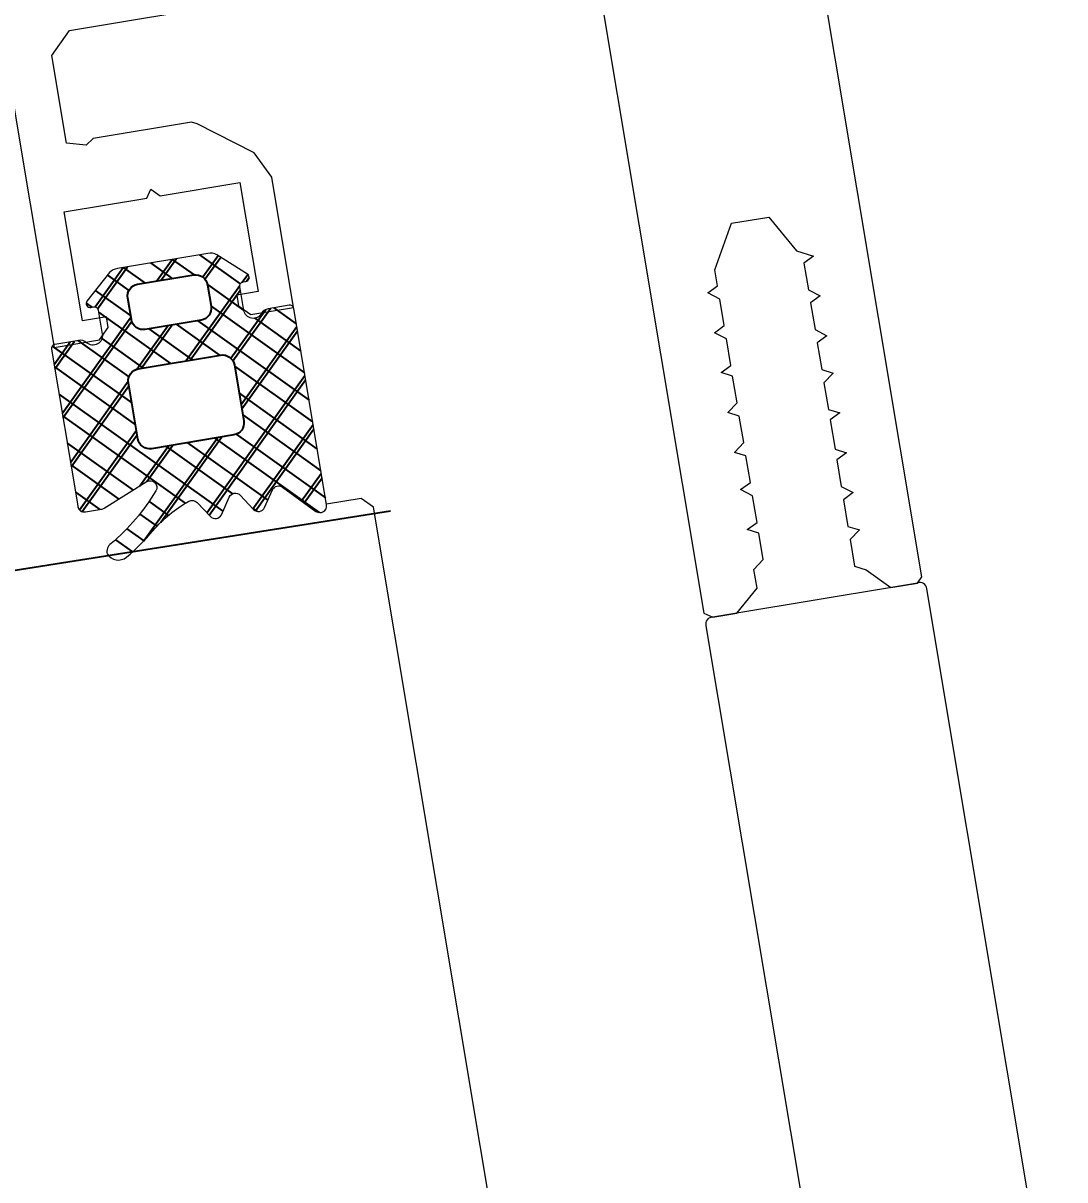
# Model space of a CAD drawing. Header units: millimetres. Extents: x -8689834 to 9419935, y 0 to 135940.
# Drawn here: x -59630.8 to -59583.7, y 106309.1 to 106361.4 of the extents above; entities that cross this region are included whole.
import ezdxf
from ezdxf import colors
from ezdxf.entities.mleader import LeaderData, LeaderLine
from ezdxf.math import Vec2, Vec3

# ---------------------------------------------------------------- set-up
doc = ezdxf.new("R2010")
doc.units = ezdxf.units.MM
doc.header["$MEASUREMENT"] = 0
doc.layers.get('0').update_dxf_attribs({"color": 250, "lineweight": 9})
doc.layers.add('АР_новое окно', color=155, linetype='Continuous')
for name, color, linetype, lineweight in [('АР_Окна', 4, 'Continuous', 0), ('АР_Отметки', 250, 'Continuous', 15), ('АР_Сущ Несущая стена', 216, 'Continuous', 30)]:
    doc.layers.add(name, color=color, linetype=linetype, lineweight=lineweight)
doc.layers.get('0').freeze()
doc.styles.add('ISOCPEUR', font='isocpeur.ttf', dxfattribs={"width": 0.7})

# ---------------------------------------------------------------- blocks, each defined once
blk = doc.blocks.new('_DotSmall')
at = {"color": 0, "linetype": 'ByBlock', "const_width": 0.5}
blk.add_lwpolyline([(-0.0625, 0, 1), (0.0625, 0, 1)], format="xyb", close=True, dxfattribs=at)
blk = doc.blocks.new('стойка витр.')
h = blk.add_hatch()
h.set_pattern_fill('ANSI37', scale=0.5, angle=-69.23283665521843)
h.set_pattern_definition([(335.7671633447816, (-69115.31625940584, 318510.9409690977), (0.6515825639889636, 1.447617495164233), []), (65.76716334478155, (-69115.31625940584, 318510.9409690977), (-1.447617495164233, 0.6515825639889636), [])])
edge = h.paths.add_edge_path()
edge.add_line((-22.69442369043827, 14.13646889062511), (-23.03581465108437, 15.03674084689555))
edge.add_arc((-23.43472203482704, 14.88552442783714), 0.426606969231953, 20.76054121617168, 72.29995807937499)
edge.add_arc((-23.17519432072194, 15.69843630689562), 0.4267278803337561, 110.7639791014305, 252.28796188313498, ccw=False)
edge.add_line((-23.32647754022037, 16.09744767434313), (-22.30045238576713, 16.48652534212306))
edge.add_arc((-22.23557122191811, 16.31559297980009), 0.1828317202011609, 20.74895968860318, 110.7853670150393, ccw=False)
edge.add_line((-22.06459766681655, 16.38036551539699), (-22.02136925791274, 16.26636916297139))
edge.add_arc((-21.85036169383434, 16.33121481389334), 0.1828894349477776, 200.7666051414026, 335.7779732891441)
edge.add_line((-21.68357339510112, 16.25618009645405), (-21.08991230116226, 17.78525728297245))
edge.add_arc((-21.70321396183568, 17.95657679537892), 0.6367804192309714, 344.3928406199507, 381.7248777476984)
edge.add_line((-21.1116628201562, 18.19228116337763), (-22.58147269752226, 22.06827310883818))
edge.add_arc((-23.18057156739388, 21.852472630542), 0.6367804192296693, 19.80944894391843, 57.14148607166609)
edge.add_line((-22.83507592984824, 22.38737642259366), (-24.29334917705273, 23.13834224954917))
edge.add_arc((-24.36844682475663, 22.97158227615987), 0.1828894349476184, 65.75635339884347, 200.7677215648203)
edge.add_line((-24.53945312526776, 22.90673329312267), (-24.49622471639304, 22.79273694081348))
edge.add_arc((-24.66715707872659, 22.7278557770023), 0.1828317201976129, -69.25104032206309, 20.78536700277641, ccw=False)
edge.add_line((-24.60238454316277, 22.55688222189201), (-25.62840969761601, 22.16780455411208))
edge.add_arc((-25.77973726672901, 22.56679910380675), 0.4267278803402734, 149.2463648073436, 290.7703475895543, ccw=False)
edge.add_arc((-26.51302534269302, 23.00322659508151), 0.4266069692186295, 329.2343686070108, 380.7737854734352)
edge.add_line((-26.11415292418678, 23.1545352198882), (-26.50320860397187, 24.18050239048171))
edge.add_arc((-26.6741821590871, 24.11572985494814), 0.1828317201915107, 20.74895966852365, 110.7853670116034)
edge.add_line((-26.73906332292245, 24.28666221726598), (-33.46508004333009, 21.73609814226074))
edge.add_arc((-33.37260125833668, 21.44478009969028), 0.3056444463767395, 107.6120180140902, 200.6882886899978)
edge.add_line((-33.6585366082727, 21.33680091994756), (-33.39916615508264, 20.65282280623796))
edge.add_arc((-33.11489203283651, 20.76049792175978), 0.3039830703862393, 200.7452912846324, 225.8123610097134)
edge.add_line((-33.32677140043234, 20.54252351805917), (-31.79381202385412, 18.90709041146329))
edge.add_arc((-32.0063560722166, 18.68866847666476), 0.3047673113958362, -108.86283880448178, 45.781400895661875, ccw=False)
edge.add_arc((-28.70749382052437, 27.75544220980088), 9.952967568180252, 231.9543329511108, 250.0411665169116, ccw=False)
edge.add_arc((-35.13741779119496, 19.64784166335459), 0.4002801790554734, 42.30928712460122, 119.2250395725891)
edge.add_arc((-34.91139847875967, 19.56672148584141), 0.6024183835395109, 134.3950067436913, 228.6478049676944)
edge.add_arc((-28.53884731806517, 27.80771469972205), 11.01872594929672, 232.0873456721725, 240.8889416158169)
edge.add_arc((-36.88860151399224, 12.8729826853881), 6.091684827127049, 40.75890454826748, 60.61437004968877, ccw=False)
edge.add_arc((-32.50226594848368, 16.64775385941913), 0.3047655738188228, -34.89587558046088, 41.60271899476669, ccw=False)
edge.add_line((-32.25229934006347, 16.47340148731018), (-32.76342180219945, 15.75802363698313))
edge.add_arc((-32.51342051808022, 15.58368567090239), 0.3047857747310843, 145.1100748179471, 256.4242518685471)
edge.add_line((-32.58496309185284, 15.28741547561367), (-31.72801335877739, 15.09082250765641))
edge.add_arc((-31.79955593254474, 14.79455231235153), 0.3047857747455557, -34.88992517811971, 76.42425187022229, ccw=False)
edge.add_line((-31.54955464840168, 14.62021434627968), (-32.06065512256464, 13.90477851201285))
edge.add_arc((-31.81065383841726, 13.73044054594722), 0.304785774745541, 145.1100748233031, 256.4242518693868)
edge.add_line((-31.88219641218893, 13.4341703506434), (-31.02524667911348, 13.23757738269342))
edge.add_arc((-31.09682011228135, 12.94126594878393), 0.3048331054871362, -24.2246592297883, 76.42043308581259, ccw=False)
edge.add_line((-30.81882951050648, 12.81618818287097), (-31.59985344059533, 11.12048939903616))
edge.add_arc((-31.32187980059053, 10.99539431777895), 0.3048247429134716, 155.7710645559098, 290.7402899417831)
edge.add_line((-31.21393143609748, 10.71032366952568), (-22.80062470957637, 13.90072279884771))
edge.add_arc((-22.86539724513609, 14.07169635396312), 0.1828317202009504, 290.7489596761703, 380.7489600455551)
edge = h.paths.add_edge_path(flags=16)
edge.add_line((-23.10434971895302, 21.04022295145114), (-22.19142218885827, 18.63276889372355))
edge.add_arc((-22.69773797682865, 18.4407695405971), 0.5414973949605305, -69.23283665472542, 20.767163345274582, ccw=False)
edge.add_line((-22.5057386237022, 17.93445375262672), (-23.43116100440966, 17.58352553217992))
edge.add_arc((-23.62316035752519, 18.08984132014666), 0.5414973949532591, 200.7671633443313, 290.7671633443313, ccw=False)
edge.add_line((-24.12947614549194, 17.89784196703113), (-25.04240367558668, 20.30529602475872))
edge.add_arc((-24.53608788761267, 20.4972953778888), 0.541497394965222, 110.76716334549809, 200.7671633454981, ccw=False)
edge.add_line((-24.72808724074275, 21.00361116586282), (-23.80266486003529, 21.35453938630963))
edge.add_arc((-23.6106655069234, 20.84822359833925), 0.5414973949553709, 20.767163343835023, 110.767163343835, ccw=False)
edge = h.paths.add_edge_path(flags=16)
edge.add_line((-26.85119390953332, 20.26120087689196), (-25.51269974335446, 16.73149769075098))
edge.add_arc((-26.01901553132848, 16.5394983376209), 0.541497394965222, -69.23283665450191, 20.76716334549809, ccw=False)
edge.add_line((-25.82701617819839, 16.03318254964688), (-28.23444912247942, 15.12026302596496))
edge.add_arc((-28.4264484756095, 15.62657881394625), 0.5414973949720253, 200.7671633452251, 290.76716334522513, ccw=False)
edge.add_line((-28.9327642635908, 15.43457946081617), (-30.27125842979876, 18.96428264696442))
edge.add_arc((-29.76494264181383, 19.15628200007632), 0.5414973949689773, 110.76716334328901, 200.767163343289, ccw=False)
edge.add_line((-29.95694199492573, 19.66259778806125), (-27.5495090506447, 20.57551731175045))
edge.add_arc((-27.35750969751825, 20.06920152376551), 0.541497394974137, 20.767163344728715, 110.76716334472869, ccw=False)
at = {"lineweight": 0, "ltscale": 100, "transparency": 33554687}
for points in [[(65.92687011216185, 59.2824299609274), (-26.6419368966599, 24.17953274302999), (-25.90703195796232, 22.24153677027789), (-25.27813291337225, 21.95846499659092), (-24.82208952034125, 22.13140062004823), (-25.21116718812846, 23.15742577453057), (-20.53714279274573, 24.92985650197079), (-19.19699615391437, 21.39579562939616), (-18.76855027934653, 21.29748815141647), (-18.98085410959902, 20.82581386800302), (-17.68393587967148, 17.40574934773758), (-22.35796027505421, 15.63331862029736), (-22.70380953396671, 16.54534742246324), (-23.1598529269977, 16.37241179900593), (-23.44292470067739, 15.74351275440858), (-22.75122618288151, 13.91945515007683), (-17.16517298531835, 16.03773513642955), (-16.24131551088067, 17.04008095841709), (-15.46667035139399, 19.81128934778826), (-15.4391308168415, 20.08251046122314), (-17.03864790883381, 24.30054944750736), (-17.39634782800567, 24.5561396704943), (-17.47095398549573, 25.44057095424068), (-13.70890040838276, 26.86717441076325), (-12.4510803312005, 26.30097287951503), (-4.305940852005733, 4.821667629301373)], [(-4.8720624113339, 3.563811556159635), (-32.68827406296623, -6.984337978748954), (-32.78663952485658, -7.412805841304362), (-32.39756185706938, -8.438830995786702), (-31.09647737510386, -9.118948907402228), (-30.2985029091069, -8.81635004535201), (-29.78357822878752, -9.142708211846184), (-28.64349873815081, -8.710380147196702), (-28.58844165704795, -8.16787993638718), (-28.18751332900138, -8.537466511741513), (-27.04754980615689, -8.105182423096267), (-26.87849637278123, -7.51945380341931), (-26.47751006082399, -7.889018390778801), (-25.33748855406884, -7.456712314131437), (-25.28243147299509, -6.914212103321915), (-24.7675067926466, -7.240570269808813), (-23.62748528589145, -6.808264193168725), (-23.5724282048177, -6.265763982351928), (-23.05744554058765, -6.592100160843984), (-21.91748201774317, -6.159816072198737), (-21.86242493664031, -5.617315861389216), (-21.46149660859373, -5.986902436743549), (-20.32147510183859, -5.554596360096184), (-20.15236368455226, -4.968845752424386), (-19.75143535650568, -5.338432327778719), (-18.6114718336612, -4.906148239133472), (-18.44241840028553, -4.320419619456516), (-18.0414320883574, -4.689984206808731), (-17.35739599072258, -4.430591765623831), (-15.14439867439796, -4.764904394331097), (-14.53915697429329, -6.360969294146344), (-15.78927863537683, -7.87813783652382), (-15.87193323494284, -8.691881148712127), (-16.27286156296032, -8.322294573416002), (-17.41288306971546, -8.754600650063367), (-17.58193650312023, -9.340329269682115), (-17.9828648311377, -8.97074269438599), (-19.12288633789285, -9.403048771026079), (-19.29193977129762, -9.988777390644827), (-19.69292608322576, -9.61921280335082), (-20.83288960607024, -10.05149689199607), (-20.8879466871731, -10.59399710274738), (-21.40287136749248, -10.26763893631141), (-22.54295085812919, -10.6999670009609), (-22.59800793926115, -11.24246721171221), (-22.99893626727862, -10.87288063641608), (-24.25289614239591, -11.34839313392149), (-24.30795322352787, -11.89089334468008), (-24.70893953545601, -11.52132875738607), (-25.84896104221116, -11.95363483402616), (-26.01801447558682, -12.53936345364491), (-26.4189428036334, -12.16977687834878), (-27.55896431035944, -12.60208295499615), (-27.61402139149141, -13.14458316574746), (-28.12900405569235, -12.81824698731361), (-29.26896757853683, -13.25053107595886), (-29.32402465966879, -13.79303128671745), (-29.89022619093885, -15.05085136390699), (-29.45792011427693, -16.19087287064031), (-29.14341260807123, -16.33238676948531), (-1.327200956468005, -5.784237234569446)], [(-69.8438361948356, -5.633594956780144), (-69.21493715024553, -5.916666730459838), (-30.90838462579995, 8.609511357899464), (-30.62531285212026, 9.238410402496811), (-31.1873041553481, 10.72042096611403)]]:
    blk.add_lwpolyline(points, dxfattribs=at)
at = {"color": 7, "lineweight": 0, "ltscale": 100, "transparency": 33554687}
blk.add_lwpolyline([(-22.69442369043827, 14.13646889062511), (-23.03581465108437, 15.03674084689555, 0.2287523810762611), (-23.30501911480678, 15.29193636016134, -0.7101639231358212), (-23.32647754022037, 16.09744767434313), (-22.30045238576713, 16.48652534212306, -0.4143996870914876), (-22.06459766681655, 16.38036551539699), (-22.02136925791274, 16.26636916297139, 0.6682503890445888), (-21.68357339510112, 16.25618009645405), (-21.08991230116226, 17.78525728297245, 0.1643479059441302), (-21.1116628201562, 18.19228116337763), (-22.58147269752226, 22.06827310883818, 0.1643479059441302), (-22.83507592984824, 22.38737642259366), (-24.29334917705273, 23.13834224954917, 0.6682503891596868), (-24.53945312526776, 22.90673329312267), (-24.49622471639304, 22.79273694081348, -0.4143996870833266), (-24.60238454316277, 22.55688222189201), (-25.62840969761601, 22.16780455411208, -0.7101639231391418), (-26.14645609946456, 22.78500538597291, 0.2287523810910513), (-26.11415292418678, 23.1545352198882), (-26.50320860397187, 24.18050239048171, 0.4143996871765861), (-26.73906332292245, 24.28666221726598), (-33.46508004333009, 21.73609814226074, 0.4300281847644905), (-33.6585366082727, 21.33680091994756), (-33.39916615508264, 20.65282280623796, 0.1098139781175365), (-33.32677140043234, 20.54252351805917), (-31.79381202385412, 18.90709041146329, -0.8000358277039689), (-32.10488848172827, 18.40026861818478, -0.07908294790216032), (-34.84140179419774, 19.91728321780829, 0.3488032577412263), (-35.33285102594527, 19.99716969329165, 0.4361245879823007), (-35.30940773655311, 19.11450854978466, 0.03842309887939363), (-33.89950172111276, 18.18089248692559, -0.08685322061285544), (-32.2743724368047, 16.85010652759956, -0.3467629046601076), (-32.25229934006347, 16.47340148731018), (-32.76342180219945, 15.75802363698313, 0.5278770357902526), (-32.58496309185284, 15.28741547561367), (-31.72801335877739, 15.09082250765641, -0.5278770357776507), (-31.54955464840168, 14.62021434627968), (-32.06065512256464, 13.90477851201285, 0.5278770357650493), (-31.88219641218893, 13.4341703506434), (-31.02524667911348, 13.23757738269342, -0.4697389635461835), (-30.81882951050648, 12.81618818287097), (-31.59985344059533, 11.12048939903616, 0.667984424932516), (-31.21393143609748, 10.71032366952568), (-22.80062470957637, 13.90072279884771, 0.4142135642613711)], format="xyb", close=True, dxfattribs=at)
for points in [[(-26.73906332292245, 24.28666221726598), (-26.73906332292245, 24.28666221726598)], [(-22.80062470957637, 13.90072279884771), (-22.80062470957637, 13.90072279884771)]]:
    blk.add_lwpolyline(points, dxfattribs=at)
at = {"color": 7}
for points in [[(-23.10434971895302, 21.04022295145114), (-22.19142218885827, 18.63276889372355, -0.414213562373095), (-22.5057386237022, 17.93445375262672), (-23.43116100440966, 17.58352553217992, -0.414213562373095), (-24.12947614549194, 17.89784196703113), (-25.04240367558668, 20.30529602475872, -0.414213562373095), (-24.72808724074275, 21.00361116586282), (-23.80266486003529, 21.35453938630963, -0.414213562373095)], [(-26.85119390953332, 20.26120087689196), (-25.51269974335446, 16.73149769075098, -0.414213562373095), (-25.82701617819839, 16.03318254964688), (-28.23444912247942, 15.12026302596496, -0.414213562373095), (-28.9327642635908, 15.43457946081617), (-30.27125842979876, 18.96428264696442, -0.414213562373095), (-29.95694199492573, 19.66259778806125), (-27.5495090506447, 20.57551731175045, -0.414213562373095)]]:
    blk.add_lwpolyline(points, format="xyb", close=True, dxfattribs=at)
at = {"lineweight": 0, "ltscale": 100, "transparency": 33554687}
for points in [[(-59.94503853938659, -19.40384657128016, -1.575399656426527e-05), (-56.87977393603069, -20.78551547546522, -0.4398191101055806)], [(-56.36006749374792, -22.15601788895583, -1.575399656426528e-05), (-57.73845635901671, -25.2227588602982, -0.2080566110632873)], [(-60.62370682114852, -28.40042247599195), (-29.6323624739598, -16.64818975485105, 0.5239329190821609), (-29.45792011430603, -16.19087287058937), (-29.84699778209324, -15.16484771611431), (-32.39756185706938, -8.438830995786702), (-32.78663952485658, -7.412805841304362, 0.5239329190821609), (-33.2204523376422, -7.186144611914642), (-64.21182667926769, -18.93829823563283, 0.4143255057077639)]]:
    blk.add_lwpolyline(points, format="xyb", dxfattribs=at)
at = {"color": 7, "lineweight": 0, "ltscale": 100, "transparency": 33554687}
blk.add_arc((-33.37357679728302, 21.44486016019073), 0.304760386648688, 110.7561904730667, 200.7778938289061, dxfattribs=at)
blk = doc.blocks.new('A$Cec9b444d')
at = {"layer": 'АР_новое окно'}
h = blk.add_hatch(dxfattribs=at)
h.set_pattern_fill('ANSI37', color=256, scale=0.4999999999999999, angle=9.490611965786055)
h.set_pattern_definition([(54.49061196578607, (-326191.3438194131, -11716.26913150405), (-1.292257318365059, 0.9220776936527342), []), (144.490611965786, (-326191.3438194131, -11716.26913150405), (-0.9220776936527342, -1.292257318365059), [])])
edge = h.paths.add_edge_path()
edge.add_line((-332.4905494943682, -6237.892128238141), (-333.4401987212216, -6238.050885062424))
edge.add_arc((-333.3699058370051, -6238.471661032059), 0.4266069692283649, 99.48398983833056, 151.0234067015687)
edge.add_arc((-334.1163749675945, -6238.058182865072), 0.4267278803342731, 189.4874277219866, 331.0114105036661, ccw=False)
edge.add_line((-334.5372659759905, -6238.128520926646), (-334.7181985197324, -6237.046221308373))
edge.add_arc((-334.5378788716625, -6237.016017625996), 0.1828317201941942, 99.47240831194512, 189.5088156382433, ccw=False)
edge.add_line((-334.5679679678475, -6236.835678822074), (-334.447719250591, -6236.815576342203))
edge.add_arc((-334.4778734002675, -6236.635189888505), 0.1828894349610663, 279.4900537489629, 414.5014218967913)
edge.add_line((-334.3716726598974, -6236.486294125752), (-335.7551433140836, -6235.605090695241))
edge.add_arc((-336.0430834177697, -6236.173051784649), 0.6367804192913543, 63.11628924182255, 100.4483263695748)
edge.add_line((-336.1585627052976, -6235.546829909796), (-340.2471414158194, -6236.230334675093))
edge.add_arc((-340.152657687874, -6236.860066465209), 0.6367804192406697, 98.53289756341655, 135.8649346911855)
edge.add_line((-340.6096751610439, -6236.416643042794), (-341.6313011777736, -6237.699916520591))
edge.add_arc((-341.4824454991798, -6237.806173437415), 0.1828894349672469, 144.4798020281033, 279.491170194209)
edge.add_line((-341.4522878345616, -6237.986559303511), (-341.3320391174216, -6237.966456823638))
edge.add_arc((-341.301835435125, -6238.146776471687), 0.1828317201609111, 9.472408289877592, 99.50881561446909, ccw=False)
edge.add_line((-341.1214966312251, -6238.116687375577), (-340.9405640873667, -6239.198986993854))
edge.add_arc((-341.3614472750535, -6239.269371837479), 0.4267278803750731, -132.03018657431357, 9.493796208095489, ccw=False)
edge.add_arc((-341.9328401069806, -6239.903162488372), 0.4266069692116707, 47.95781722906118, 99.49723409552199)
edge.add_line((-342.0032302541614, -6239.482402778609), (-343.0854687083016, -6239.663325097323))
edge.add_arc((-343.0553796121463, -6239.843663901223), 0.18283172016847, 99.47240830388135, 189.5088156470852)
edge.add_line((-343.2356992601866, -6239.873867583624), (-342.0496120482953, -6246.968786550716))
edge.add_arc((-341.7458342219737, -6246.935058820162), 0.3056444463309142, 186.3354666292566, 279.4117373051858)
edge.add_line((-341.6958527777966, -6247.236588889659), (-340.9743604749585, -6247.115974010508))
edge.add_arc((-341.0243685694635, -6246.816132556584), 0.3039830702636145, 279.4687399160771, 304.53580964115)
edge.add_line((-340.8520341218957, -6247.066545306237), (-338.9484111865395, -6245.882980514499))
edge.add_arc((-338.7757678224062, -6246.13413262561), 0.3047673113947133, -30.139390182084128, 124.50484951830649, ccw=False)
edge.add_arc((-347.0224300113151, -6241.125995164837), 9.952967568203185, 310.6777815720124, 328.76461513781317, ccw=False)
edge.add_arc((-340.3286868043116, -6249.017187138713), 0.4002801790518321, 121.0327357508827, 197.9484881988976)
edge.add_arc((-340.2049357680505, -6248.811393810826), 0.6024183835291247, 213.1184553646144, 307.3712535885712)
edge.add_arc((-347.0407154211548, -6240.950382807859), 11.01872594965576, 310.8107942918003, 319.6123902354449)
edge.add_arc((-334.0270529283012, -6252.059352337053), 6.091684826945715, 119.482353170388, 139.3378186718092, ccw=False)
edge.add_arc((-336.8712261347613, -6247.019559099308), 0.3047655738076512, 43.827573040793595, 120.32616761606371, ccw=False)
edge.add_line((-336.6513600036789, -6246.808511854879), (-336.0497400308964, -6247.449655402345))
edge.add_arc((-335.8298812470862, -6247.238571334617), 0.304785774713006, 223.8335234401757, 335.1477004907504)
edge.add_line((-335.5533203952136, -6247.366666860217), (-335.1929506308784, -6246.564703473869))
edge.add_arc((-334.9163897789942, -6246.692798999463), 0.30478577472042, 43.833523444526975, 155.1477004929032, ccw=False)
edge.add_line((-334.6965309951947, -6246.481714931712), (-334.0948498582936, -6247.12284825415))
edge.add_arc((-333.8749910744362, -6246.911764186353), 0.3047857747942809, 223.8335234432832, 335.1477004891469)
edge.add_line((-333.5984302224936, -6247.039859711996), (-333.2380604582747, -6246.237896325644))
edge.add_arc((-332.9614651982473, -6246.366030178934), 0.3048331055324994, 54.498789388741784, 155.1438817044899, ccw=False)
edge.add_line((-332.7844424692974, -6246.117864557496), (-331.2742047158623, -6247.21539572912))
edge.add_arc((-331.0971683226207, -6246.967250127936), 0.3048247429570426, 234.4945131718792, 369.463738557787)
edge.add_line((-330.7964922872147, -6246.917129816172), (-332.2801215931211, -6238.042377945741))
edge.add_arc((-332.4604603970603, -6238.072467041886), 0.1828317202047912, 9.472408298821758, 99.47240866820081)
edge = h.paths.add_edge_path(flags=16)
edge.add_line((-339.341183890312, -6236.944147302905), (-336.8016880539585, -6236.519609186244))
edge.add_arc((-336.7124027152494, -6237.053694906877), 0.5414973949081963, 9.490611962784499, 99.49061196273698, ccw=False)
edge.add_line((-336.1783169946168, -6236.964409568168), (-336.0151250644082, -6237.940588646267))
edge.add_arc((-336.5492107850494, -6238.029873985041), 0.5414973949271508, -80.50938803064298, 9.490611969371798, ccw=False)
edge.add_line((-336.4599254462755, -6238.563959705682), (-338.9994212826296, -6238.988497822356))
edge.add_arc((-339.0887066213951, -6238.454412101663), 0.5414973949767083, 189.490611967623, 279.4906119675805, ccw=False)
edge.add_line((-339.6227923420876, -6238.543697440429), (-339.7859842722958, -6237.567518362317))
edge.add_arc((-339.2518985515977, -6237.478233023602), 0.5414973949734686, 99.49061196215621, 189.4906119622105, ccw=False)
edge = h.paths.add_edge_path(flags=16)
edge.add_line((-339.3098769367307, -6240.770991519206), (-335.5865799061049, -6240.148552416718))
edge.add_arc((-335.4972945673398, -6240.682638137411), 0.5414973949766333, 9.490611967519214, 99.49061196753303, ccw=False)
edge.add_line((-334.9632088466468, -6240.593352798646), (-334.5386744531447, -6243.132826363521))
edge.add_arc((-335.0727601738582, -6243.222111702249), 0.5414973949909678, -80.50938803660489, 9.490611963364472, ccw=False)
edge.add_line((-334.9834748351293, -6243.756197422963), (-338.7067718658723, -6244.378636525475))
edge.add_arc((-338.7960572045665, -6243.844550804829), 0.5414973949191869, 189.4906119609249, 279.49061196093874, ccw=False)
edge.add_line((-339.3301429252131, -6243.933836143523), (-339.7546773187153, -6241.394362578648))
edge.add_arc((-339.2205915980022, -6241.30507723992), 0.5414973949903132, 99.49061196335362, 189.4906119632785, ccw=False)
at = {"layer": 'АР_новое окно', "ltscale": 100}
blk.add_line((-327.9050384290089, -6247.20752249104), (-2319.542517094515, -6562.056993937372), dxfattribs=at)
at = {"layer": 'АР_новое окно', "lineweight": 0, "ltscale": 100, "transparency": 33554687}
for points in [[(-359.4355236512798, -6142.153630840843), (-343.1116453771843, -6239.799564817733), (-341.0673560218069, -6239.457812435079), (-340.6667710727997, -6238.896407647142), (-340.7471912171895, -6238.415351614496), (-341.8294908355665, -6238.596284158293), (-342.6537231849294, -6233.66590326363), (-338.9258294614727, -6233.042695712798), (-338.7456394668284, -6232.641744601719), (-338.3245858758908, -6232.942183313503), (-334.7169408695751, -6232.339078242573), (-333.8927085202121, -6237.269459137236), (-334.8547594214489, -6237.430289201159), (-334.7743392769428, -6237.911345233809), (-334.2129344889494, -6238.311930182891), (-332.2888326867089, -6237.99027005505), (-333.2738951000127, -6232.097838259224), (-334.0762348733723, -6230.995812548147), (-336.6424666060056, -6229.694226686575), (-336.9030665200855, -6229.614182929168), (-341.352452546263, -6230.358005359125), (-341.6730549020847, -6230.658820458037), (-342.55500088178, -6230.559040382795), (-343.2184133922726, -6226.590649225133), (-342.4171823299056, -6225.467829424194), (-319.7598003229432, -6221.680100321423)], [(-318.6369295828356, -6222.481259994485), (-313.7317302211879, -6251.823109092347), (-313.330768885097, -6252.003360251184), (-312.2484692668369, -6251.822427707398), (-311.3270608766369, -6250.679454487489), (-311.4677782355898, -6249.837713467601), (-311.0470296424294, -6249.396547171722), (-311.2480748911593, -6248.193937672172), (-311.7693358836715, -6248.03386038241), (-311.3284848105937, -6247.712942803643), (-311.5295096091812, -6246.510455632377), (-312.0708730814944, -6246.230129625505), (-311.630032233604, -6245.909150882586), (-311.8310672572621, -6244.706602547157), (-312.3523282496591, -6244.546525257441), (-311.9315796564979, -6244.105358961533), (-312.132614680156, -6242.902810626104), (-312.6538756725526, -6242.742733336374), (-312.2331373044633, -6242.301505876346), (-312.4341621030503, -6241.099018705066), (-312.9554230955628, -6240.938941415317), (-312.5145720224851, -6240.61802383655), (-312.7156070461432, -6239.415475501121), (-313.2569807435274, -6239.1350883301), (-312.8161296705661, -6238.81417075133), (-313.0171544691535, -6237.611683580065), (-313.5585179413503, -6237.331357573196), (-313.1176770934607, -6237.010378830306), (-313.2383021976833, -6236.288825363362), (-312.4777034212829, -6234.183923570617), (-310.7940990532045, -6233.902468402467), (-309.5506745981817, -6235.425130603393), (-308.7688034666349, -6235.665312814708), (-309.2096545395956, -6235.98623039345), (-309.0086195159374, -6237.188778728879), (-308.4672560437411, -6237.469104735761), (-308.9081071165858, -6237.79002231452), (-308.7070720929272, -6238.992570649935), (-308.1657086207312, -6239.272896656832), (-308.6065494686212, -6239.593875399736), (-308.4055246700337, -6240.796362571002), (-307.8842636776375, -6240.956439860746), (-308.3050122707979, -6241.397606156625), (-308.1039670220684, -6242.60021565619), (-307.582706029673, -6242.760292945964), (-308.0235571026336, -6243.081210524705), (-307.8024298241287, -6244.403946413083), (-307.2811688318502, -6244.564023702868), (-307.7220096796233, -6244.885002445762), (-307.5209746559652, -6246.087550781191), (-306.979611183768, -6246.367876788045), (-307.4204622567298, -6246.68879436683), (-307.2194272330709, -6247.89134270223), (-306.6981662406755, -6248.051419992004), (-307.1189046087645, -6248.492647452017), (-306.9178798101769, -6249.695134623284), (-306.3966188177816, -6249.855211913056), (-305.2737990168401, -6250.656442975365), (-304.0712506814396, -6250.455407951693), (-303.8709684319488, -6250.174644393576), (-308.7761677935969, -6220.832795295727)], [(-332.2801215931211, -6238.042377945741), (-332.2801215931211, -6238.042377945741)], [(-343.2356992601866, -6239.873867583624), (-343.2356992601866, -6239.873867583624)], [(-322.3219740165262, -6287.997243713432), (-321.9213890675191, -6287.435838925495), (-328.6764885520403, -6247.028284593208), (-329.2378933399173, -6246.627699644129), (-330.8011878267357, -6246.889042107335)]]:
    blk.add_lwpolyline(points, dxfattribs=at)
blk.add_lwpolyline([(-332.4905494943682, -6237.892128238141), (-333.4401987212216, -6238.050885062424, 0.2287523810762611), (-333.7431091605854, -6238.264990314581, -0.7101639231358212), (-334.5372659759905, -6238.128520926646), (-334.7181985197324, -6237.046221308373, -0.4143996870914876), (-334.5679679678475, -6236.835678822074), (-334.447719250591, -6236.815576342203, 0.6682503890445888), (-334.3716726598974, -6236.486294125752), (-335.7551433140836, -6235.605090695241, 0.1643479059441302), (-336.1585627052976, -6235.546829909796), (-340.2471414158194, -6236.230334675093, 0.1643479059441302), (-340.6096751610439, -6236.416643042794), (-341.6313011777736, -6237.699916520591, 0.6682503891596868), (-341.4522878345616, -6237.986559303511), (-341.3320391174216, -6237.966456823638, -0.4143996870833266), (-341.1214966312251, -6238.116687375577), (-340.9405640873667, -6239.198986993854, -0.7101639231391418), (-341.6471509973794, -6239.586341973198, 0.2287523810910513), (-342.0032302541614, -6239.482402778609), (-343.0854687083016, -6239.663325097323, 0.4143996871765861), (-343.2356992601866, -6239.873867583624), (-342.0496120482953, -6246.968786550716, 0.4300281847644905), (-341.6958527777966, -6247.236588889659), (-340.9743604749585, -6247.115974010508, 0.1098139781175365), (-340.8520341218957, -6247.066545306237), (-338.9484111865395, -6245.882980514499, -0.8000358277039689), (-338.5122030908379, -6246.287157938446, -0.07908294790216032), (-340.5350423365717, -6248.674197902661, 0.3488032577412263), (-340.7094869296713, -6249.140538207894, 0.4361245879823007), (-339.8392815504316, -6249.290147298491, 0.03842309887939363), (-338.6479893638086, -6248.090023616748, -0.08685322061285544), (-337.0251089453552, -6246.756496111448, -0.3467629046601076), (-336.6513600036789, -6246.808511854879), (-336.0497400308964, -6247.449655402345, 0.5278770357902526), (-335.5533203952136, -6247.366666860217), (-335.1929506308784, -6246.564703473869, -0.5278770357776507), (-334.6965309951947, -6246.481714931712), (-334.0948498582936, -6247.12284825415, 0.5278770357650493), (-333.5984302224936, -6247.039859711996), (-333.2380604582747, -6246.237896325644, -0.4697389635461835), (-332.7844424692974, -6246.117864557496), (-331.2742047158623, -6247.21539572912, 0.667984424932516), (-330.7964922872147, -6246.917129816172), (-332.2801215931211, -6238.042377945741, 0.4142135642613711)], format="xyb", close=True, dxfattribs=at)
at = {"layer": 'АР_новое окно'}
for points in [[(-339.341183890312, -6236.944147302905), (-336.8016880539585, -6236.519609186244, -0.414213562373095), (-336.1783169946168, -6236.964409568168), (-336.0151250644082, -6237.940588646267, -0.414213562373095), (-336.4599254462755, -6238.563959705682), (-338.9994212826296, -6238.988497822356, -0.414213562373095), (-339.6227923420876, -6238.543697440429), (-339.7859842722958, -6237.567518362317, -0.414213562373095)], [(-339.3098769367307, -6240.770991519206), (-335.5865799061049, -6240.148552416718, -0.414213562373095), (-334.9632088466468, -6240.593352798646), (-334.5386744531447, -6243.132826363521, -0.414213562373095), (-334.9834748351293, -6243.756197422963), (-338.7067718658723, -6244.378636525475, -0.414213562373095), (-339.3301429252131, -6243.933836143523), (-339.7546773187153, -6241.394362578648, -0.414213562373095)]]:
    blk.add_lwpolyline(points, format="xyb", close=True, dxfattribs=at)
at = {"layer": 'АР_новое окно', "lineweight": 0, "ltscale": 100, "transparency": 33554687}
for points in [[(-306.8819018326509, -6280.982245815681, -1.575399656426527e-05), (-304.9275097950475, -6278.246335032634, -0.4398191101055806)], [(-303.4818393526223, -6278.004656271787, -1.575399656426528e-05), (-300.7438393086878, -6279.956120288455, -0.2080566110632873)], [(-298.1917169658914, -6283.407045936963), (-303.6568737028282, -6250.715908602534, 0.5239329190821609), (-304.0712506814399, -6250.455407951707), (-305.1535502998168, -6250.636340495504), (-312.2484692668369, -6251.822427707398), (-313.330768885097, -6252.003360251184, 0.5239329190821609), (-313.6378842092058, -6252.384475781121), (-308.1728109078686, -6285.075627063837, 0.4143255057077639)]]:
    blk.add_lwpolyline(points, format="xyb", dxfattribs=at)
blk.add_arc((-341.746103498445, -6246.935999870656), 0.3047603866486879, 189.4796390928297, 279.5013424475165, dxfattribs=at)
at = {"layer": 'АР_новое окно', "rotation": 78.7234486210045}
blk.add_blockref('стойка витр.', (-314.1892117359751, -6218.400138714472), dxfattribs=at)

msp = doc.modelspace()

# ---------------------------------------------------------------- linework, layer by layer
at = {"layer": 'АР_Сущ Несущая стена', "lineweight": 18, "ltscale": 100}
msp.add_arc((-62199.59225600528, 115505.8737578681), 9805.264059527553, 273.2047159642141, 356.1549052783884, dxfattribs=at)

# ---------------------------------------------------------------- block references
at = {"layer": 'АР_Окна', "ltscale": 100}
msp.add_blockref('A$Cec9b444d', (-59286.24984706755, 112586.4970597865), dxfattribs=at)

# ---------------------------------------------------------------- leaders
at = {"layer": 'АР_Отметки'}
ml = msp.add_multileader_mtext('Standard', dxfattribs=at)
ml.set_content('0,000', color=256, style='ISOCPEUR')
ml.set_leader_properties(color=256, linetype='Continuous', lineweight=-1)
ml.set_arrow_properties(name='DOTSMALL')
ml.build(insert=Vec2(0, 0))
ml.multileader.update_dxf_attribs({"has_text_frame": 1, "text_left_attachment_type": 4, "text_right_attachment_type": 4, "dogleg_length": 100, "arrow_head_size": 180})
ctx = ml.context
ctx.base_point, ctx.char_height, ctx.arrow_head_size, ctx.landing_gap_size, ctx.plane_origin = Vec3(-187276.7997699445, 132110.0850587329), 250, 180, 50, Vec3(-190337.1672303383, 129966.6923522141)
ctx.left_attachment, ctx.right_attachment = 4, 4
notes = []
notes.append((ctx, [(0, (0, 0, 0), (0, 0), (1, 0), 1, [])]))
ctx.mtext.insert, ctx.mtext.width, ctx.mtext.line_spacing_style, ctx.mtext.flow_direction = Vec3(-187226.7997699445, 132443.4183920662), 852.6970314602484, 2, 5
ml = msp.add_multileader_mtext('Standard', dxfattribs=at)
ml.set_content('-1,200', color=256, style='ISOCPEUR')
ml.set_leader_properties(color=256, linetype='Continuous', lineweight=-1)
ml.set_arrow_properties(name='DOTSMALL')
ml.build(insert=Vec2(0, 0))
ml.multileader.update_dxf_attribs({"has_text_frame": 1, "text_left_attachment_type": 4, "text_right_attachment_type": 4, "dogleg_length": 100, "arrow_head_size": 180})
ctx = ml.context
ctx.base_point, ctx.char_height, ctx.arrow_head_size, ctx.landing_gap_size, ctx.plane_origin = Vec3(-177720.7590341442, 129646.8906015264), 250, 180, 50, Vec3(-177813.3264161965, 129547.8815566983)
ctx.left_attachment, ctx.right_attachment = 4, 4
notes.append((ctx, [(0, (0, 0, 0), (0, 0), (1, 0), 1, [])]))
ctx.mtext.insert, ctx.mtext.width, ctx.mtext.line_spacing_style, ctx.mtext.flow_direction = Vec3(-177670.7590341442, 129980.2239348597), 852.6970314602484, 2, 5
ml = msp.add_multileader_mtext('Standard', dxfattribs=at)
ml.set_content('0,000', color=256, style='ISOCPEUR')
ml.set_leader_properties(color=256, linetype='Continuous', lineweight=-1)
ml.set_arrow_properties(name='DOTSMALL')
ml.build(insert=Vec2(0, 0))
ml.multileader.update_dxf_attribs({"has_text_frame": 1, "text_left_attachment_type": 4, "text_right_attachment_type": 4, "dogleg_length": 100, "arrow_head_size": 180})
ctx = ml.context
ctx.base_point, ctx.char_height, ctx.arrow_head_size, ctx.landing_gap_size, ctx.plane_origin = Vec3(-185687.6166469539, 129607.0397730947), 250, 180, 50, Vec3(-188747.9841073476, 127463.6470665759)
ctx.left_attachment, ctx.right_attachment = 4, 4
notes.append((ctx, [(0, (0, 0, 0), (0, 0), (1, 0), 1, [])]))
ctx.mtext.insert, ctx.mtext.width, ctx.mtext.line_spacing_style, ctx.mtext.flow_direction = Vec3(-185637.6166469539, 129940.373106428), 852.6970314602484, 2, 5
ml = msp.add_multileader_mtext('Standard', dxfattribs=at)
ml.set_content('Л.4', color=256, style='ISOCPEUR')
ml.set_leader_properties(color=256, linetype='Continuous', lineweight=-1)
ml.set_arrow_properties(name='DOTSMALL')
ml.build(insert=Vec2(0, 0))
ml.multileader.update_dxf_attribs({"has_text_frame": 1, "text_left_attachment_type": 4, "text_right_attachment_type": 4, "dogleg_length": 100, "arrow_head_size": 180})
ctx = ml.context
ctx.base_point, ctx.char_height, ctx.arrow_head_size, ctx.landing_gap_size, ctx.plane_origin = Vec3(-184816.2837050096, 129601.5848165639), 250, 180, 50, Vec3(-159580.3663713892, 117978.4653365304)
ctx.left_attachment, ctx.right_attachment = 4, 4
notes.append((ctx, [(0, (0, 0, 0), (0, 0), (1, 0), 1, [])]))
ctx.mtext.insert, ctx.mtext.width, ctx.mtext.line_spacing_style, ctx.mtext.flow_direction = Vec3(-184766.2837050096, 129934.9181498972), 852.6970314602484, 2, 5
ml = msp.add_multileader_mtext('Standard', dxfattribs=at)
ml.set_content('-1,140', color=256, style='ISOCPEUR')
ml.set_leader_properties(color=256, linetype='Continuous', lineweight=-1)
ml.set_arrow_properties(name='DOTSMALL')
ml.build(insert=Vec2(0, 0))
ml.multileader.update_dxf_attribs({"has_text_frame": 1, "text_left_attachment_type": 4, "text_right_attachment_type": 4, "dogleg_length": 100, "arrow_head_size": 180})
ctx = ml.context
ctx.base_point, ctx.char_height, ctx.arrow_head_size, ctx.landing_gap_size, ctx.plane_origin = Vec3(-180313.7221072279, 128673.3217394912, 1.149675994230903e-08), 250, 180, 50, Vec3(-180395.1155570771, 128959.4633156335, 1.149675994230903e-08)
ctx.left_attachment, ctx.right_attachment = 4, 4
notes.append((ctx, [(0, (0, 0, 0), (0, 0), (1, 0), 1, [])]))
ctx.mtext.insert, ctx.mtext.width, ctx.mtext.line_spacing_style, ctx.mtext.flow_direction = Vec3(-180263.7221072279, 129006.6550728246, 1.149675994230903e-08), 852.6970314602484, 2, 5
ml = msp.add_multileader_mtext('Standard', dxfattribs=at)
ml.set_content('0,000', color=256, style='ISOCPEUR')
ml.set_leader_properties(color=256, linetype='Continuous', lineweight=-1)
ml.set_arrow_properties(name='DOTSMALL')
ml.build(insert=Vec2(0, 0))
ml.multileader.update_dxf_attribs({"has_text_frame": 1, "text_left_attachment_type": 4, "text_right_attachment_type": 4, "dogleg_length": 100, "arrow_head_size": 180})
ctx = ml.context
ctx.base_point, ctx.char_height, ctx.arrow_head_size, ctx.landing_gap_size, ctx.plane_origin = Vec3(-187382.8031773707, 126393.4441659665), 250, 180, 50, Vec3(-190443.1706377645, 124250.0514594477)
ctx.left_attachment, ctx.right_attachment = 4, 4
notes.append((ctx, [(0, (0, 0, 0), (0, 0), (1, 0), 1, [])]))
ctx.mtext.insert, ctx.mtext.width, ctx.mtext.line_spacing_style, ctx.mtext.flow_direction = Vec3(-187332.8031773707, 126726.7774992998), 852.6970314602484, 2, 5
ml = msp.add_multileader_mtext('Standard', dxfattribs=at)
ml.set_content('Л.5', color=256, style='ISOCPEUR')
ml.set_leader_properties(color=256, linetype='Continuous', lineweight=-1)
ml.set_arrow_properties(name='DOTSMALL')
ml.build(insert=Vec2(0, 0))
ml.multileader.update_dxf_attribs({"has_text_frame": 1, "text_left_attachment_type": 4, "text_right_attachment_type": 4, "dogleg_length": 100, "arrow_head_size": 180})
ctx = ml.context
ctx.base_point, ctx.char_height, ctx.arrow_head_size, ctx.landing_gap_size, ctx.plane_origin = Vec3(-156726.1907757707, 125681.9478096366), 250, 180, 50, Vec3(-131490.2734421503, 114058.8283296031)
ctx.left_attachment, ctx.right_attachment = 4, 4
notes.append((ctx, [(0, (0, 0, 0), (0, 0), (1, 0), 1, [])]))
ctx.mtext.insert, ctx.mtext.width, ctx.mtext.line_spacing_style, ctx.mtext.flow_direction = Vec3(-156676.1907757707, 126015.2811429699), 852.6970314602484, 2, 5
ml = msp.add_multileader_mtext('Standard', dxfattribs=at)
ml.set_content('0,000', color=256, style='ISOCPEUR')
ml.set_leader_properties(color=256, linetype='Continuous', lineweight=-1)
ml.set_arrow_properties(name='DOTSMALL')
ml.build(insert=Vec2(0, 0))
ml.multileader.update_dxf_attribs({"has_text_frame": 1, "text_left_attachment_type": 4, "text_right_attachment_type": 4, "dogleg_length": 100, "arrow_head_size": 180})
ctx = ml.context
ctx.base_point, ctx.char_height, ctx.arrow_head_size, ctx.landing_gap_size, ctx.plane_origin = Vec3(-204826.2687846024, 122318.214327126), 250, 180, 50, Vec3(-207886.6362449962, 120174.8216206072)
ctx.left_attachment, ctx.right_attachment = 4, 4
notes.append((ctx, [(0, (0, 0, 0), (0, 0), (1, 0), 1, [])]))
ctx.mtext.insert, ctx.mtext.width, ctx.mtext.line_spacing_style, ctx.mtext.flow_direction = Vec3(-204776.2687846024, 122651.5476604594), 852.6970314602484, 2, 5
ml = msp.add_multileader_mtext('Standard', dxfattribs=at)
ml.set_content('{\\W0.8;-2,730}', color=256, style='ISOCPEUR')
ml.set_leader_properties(color=256, linetype='Continuous', lineweight=-1)
ml.set_arrow_properties(name='DOTSMALL')
ml.build(insert=Vec2(0, 0))
ml.multileader.update_dxf_attribs({"has_text_frame": 1, "text_left_attachment_type": 4, "text_right_attachment_type": 4, "dogleg_length": 100, "arrow_head_size": 180})
ctx = ml.context
ctx.base_point, ctx.char_height, ctx.arrow_head_size, ctx.landing_gap_size, ctx.plane_origin = Vec3(-314791.3210058988, 121809.0184862664, 2.299351988461806e-08), 250, 180, 50, Vec3(-319449.8299409288, 117956.7109726352, 2.299351988461806e-08)
ctx.left_attachment, ctx.right_attachment = 4, 4
notes.append((ctx, [(0, (0, 0, 0), (0, 0), (1, 0), 1, [])]))
ctx.mtext.insert, ctx.mtext.width, ctx.mtext.defined_height, ctx.mtext.line_spacing_style, ctx.mtext.flow_direction = Vec3(-314741.3210058988, 122142.3518195997, 2.299351988461806e-08), 769.9889591111103, 343.8884462512117, 2, 5
ml = msp.add_multileader_mtext('Standard', dxfattribs=at)
ml.set_content('{\\W0.8;-2,430}', color=256, style='ISOCPEUR')
ml.set_leader_properties(color=256, linetype='Continuous', lineweight=-1)
ml.set_arrow_properties(name='DOTSMALL')
ml.build(insert=Vec2(0, 0))
ml.multileader.update_dxf_attribs({"has_text_frame": 1, "text_left_attachment_type": 4, "text_right_attachment_type": 4, "dogleg_length": 100, "arrow_head_size": 180})
ctx = ml.context
ctx.base_point, ctx.char_height, ctx.arrow_head_size, ctx.landing_gap_size, ctx.plane_origin = Vec3(-301002.2465167325, 120038.5846084391), 250, 180, 50, Vec3(-299949.5531320914, 118383.4112137306)
ctx.left_attachment, ctx.right_attachment = 4, 4
notes.append((ctx, [(0, (0, 0, 0), (0, 0), (1, 0), 1, [])]))
ctx.mtext.insert, ctx.mtext.width, ctx.mtext.line_spacing_style, ctx.mtext.flow_direction = Vec3(-300952.2465167325, 120371.9179417724), 852.6970314602484, 2, 5
ml = msp.add_multileader_mtext('Standard', dxfattribs=at)
ml.set_content('0,000', color=256, style='ISOCPEUR')
ml.set_leader_properties(color=256, linetype='Continuous', lineweight=-1)
ml.set_arrow_properties(name='DOTSMALL')
ml.build(insert=Vec2(0, 0))
ml.multileader.update_dxf_attribs({"has_text_frame": 1, "text_left_attachment_type": 4, "text_right_attachment_type": 4, "dogleg_length": 100, "arrow_head_size": 180})
ctx = ml.context
ctx.base_point, ctx.char_height, ctx.arrow_head_size, ctx.landing_gap_size, ctx.plane_origin = Vec3(-153675.4760438586, 119954.6257698009), 250, 180, 50, Vec3(-156735.8435042523, 117811.2330632821)
ctx.left_attachment, ctx.right_attachment = 4, 4
notes.append((ctx, [(0, (0, 0, 0), (0, 0), (1, 0), 1, [])]))
ctx.mtext.insert, ctx.mtext.width, ctx.mtext.line_spacing_style, ctx.mtext.flow_direction = Vec3(-153625.4760438586, 120287.9591031342), 852.6970314602484, 2, 5
ml = msp.add_multileader_mtext('Standard', dxfattribs=at)
ml.set_content('0,000', color=256, style='ISOCPEUR')
ml.set_leader_properties(color=256, linetype='Continuous', lineweight=-1)
ml.set_arrow_properties(name='DOTSMALL')
ml.build(insert=Vec2(0, 0))
ml.multileader.update_dxf_attribs({"has_text_frame": 1, "text_left_attachment_type": 4, "text_right_attachment_type": 4, "dogleg_length": 100, "arrow_head_size": 180})
ctx = ml.context
ctx.base_point, ctx.char_height, ctx.arrow_head_size, ctx.landing_gap_size, ctx.plane_origin = Vec3(-156471.468784323, 119797.6348483452), 250, 180, 50, Vec3(-159531.8362447167, 117654.2421418264)
ctx.left_attachment, ctx.right_attachment = 4, 4
notes.append((ctx, [(0, (0, 0, 0), (0, 0), (1, 0), 1, [])]))
ctx.mtext.insert, ctx.mtext.width, ctx.mtext.line_spacing_style, ctx.mtext.flow_direction = Vec3(-156421.468784323, 120130.9681816786), 852.6970314602484, 2, 5
ml = msp.add_multileader_mtext('Standard', dxfattribs=at)
ml.set_content('{\\W0.8;-2,430}', color=256, style='ISOCPEUR')
ml.set_leader_properties(color=256, linetype='Continuous', lineweight=-1)
ml.set_arrow_properties(name='DOTSMALL')
ml.build(insert=Vec2(0, 0))
ml.multileader.update_dxf_attribs({"has_text_frame": 1, "text_left_attachment_type": 4, "text_right_attachment_type": 4, "dogleg_length": 100, "arrow_head_size": 180})
ctx = ml.context
ctx.base_point, ctx.char_height, ctx.arrow_head_size, ctx.landing_gap_size, ctx.plane_origin = Vec3(-336711.8860226227, 117132.6558246998), 250, 180, 50, Vec3(-335659.1926379816, 115477.4824299914)
ctx.left_attachment, ctx.right_attachment = 4, 4
notes.append((ctx, [(0, (0, 0, 0), (0, 0), (1, 0), 1, [])]))
ctx.mtext.insert, ctx.mtext.width, ctx.mtext.line_spacing_style, ctx.mtext.flow_direction = Vec3(-336661.8860226227, 117465.9891580332), 852.6970314602484, 2, 5
ml = msp.add_multileader_mtext('Standard', dxfattribs=at)
ml.set_content('{\\W0.8;-2,480}', color=256, style='ISOCPEUR')
ml.set_leader_properties(color=256, linetype='Continuous', lineweight=-1)
ml.set_arrow_properties(name='DOTSMALL')
ml.build(insert=Vec2(0, 0))
ml.multileader.update_dxf_attribs({"has_text_frame": 1, "text_left_attachment_type": 4, "text_right_attachment_type": 4, "dogleg_length": 100, "arrow_head_size": 180})
ctx = ml.context
ctx.base_point, ctx.char_height, ctx.arrow_head_size, ctx.landing_gap_size, ctx.plane_origin = Vec3(-302468.0581811396, 114434.5752220221), 250, 180, 50, Vec3(-301415.3647964986, 112779.4018273137)
ctx.left_attachment, ctx.right_attachment = 4, 4
notes.append((ctx, [(0, (0, 0, 0), (0, 0), (1, 0), 1, [])]))
ctx.mtext.insert, ctx.mtext.width, ctx.mtext.line_spacing_style, ctx.mtext.flow_direction = Vec3(-302418.0581811396, 114767.9085553555), 852.6970314602484, 2, 5
ml = msp.add_multileader_mtext('Standard', dxfattribs=at)
ml.set_content('0,000', color=256, style='ISOCPEUR')
ml.set_leader_properties(color=256, linetype='Continuous', lineweight=-1)
ml.set_arrow_properties(name='DOTSMALL')
ml.build(insert=Vec2(0, 0))
ml.multileader.update_dxf_attribs({"has_text_frame": 1, "text_left_attachment_type": 4, "text_right_attachment_type": 4, "dogleg_length": 100, "arrow_head_size": 180})
ctx = ml.context
ctx.base_point, ctx.char_height, ctx.arrow_head_size, ctx.landing_gap_size, ctx.plane_origin = Vec3(-195514.5538136112, 113911.1868237481), 250, 180, 50, Vec3(-198574.9212740049, 111767.7941172293)
ctx.left_attachment, ctx.right_attachment = 4, 4
notes.append((ctx, [(0, (0, 0, 0), (0, 0), (1, 0), 1, [])]))
ctx.mtext.insert, ctx.mtext.width, ctx.mtext.line_spacing_style, ctx.mtext.flow_direction = Vec3(-195464.5538136112, 114244.5201570814), 852.6970314602484, 2, 5
for ctx, leaders in notes:
    for number, flags, end, landing, length, lines in leaders:
        leader = LeaderData()
        leader.index, (leader.has_last_leader_line, leader.has_dogleg_vector, leader.attachment_direction) = number, flags
        leader.last_leader_point, leader.dogleg_vector, leader.dogleg_length = Vec3(end), Vec3(landing), length
        for number, points, colour, breaks in lines:
            line = LeaderLine()
            line.index, line.vertices, line.color, line.breaks = number, Vec3.list(points), colors.encode_raw_color(colour), breaks
            leader.lines.append(line)
        ctx.leaders.append(leader)

doc.saveas('drawing.dxf')
